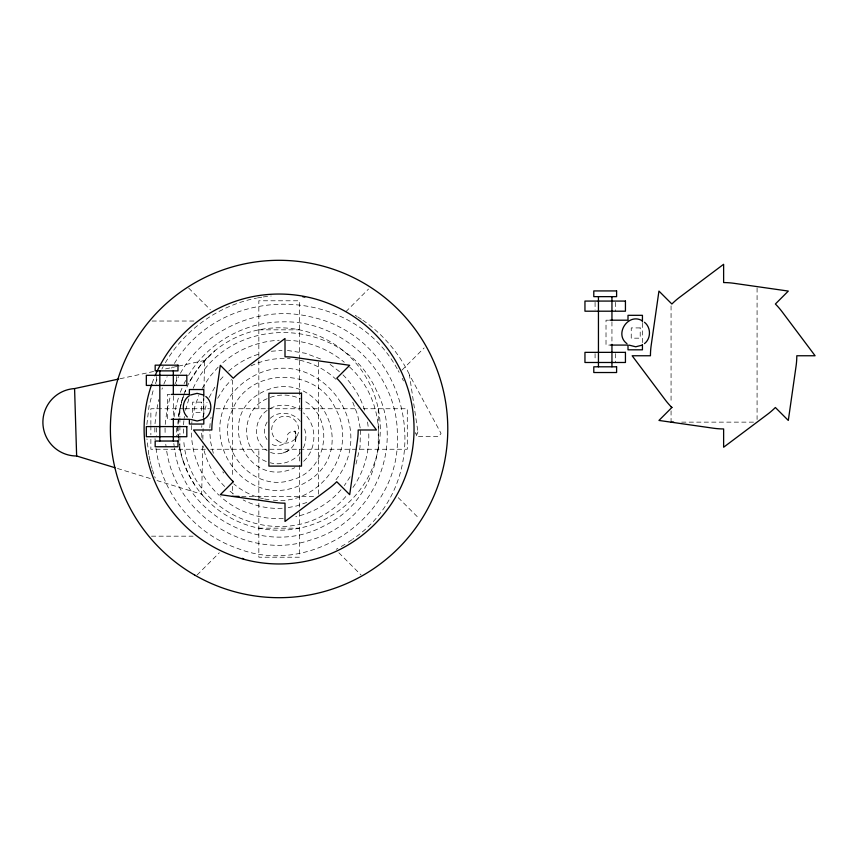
<?xml version="1.0" encoding="UTF-8"?>
<svg xmlns="http://www.w3.org/2000/svg" width="858" height="858" viewBox="0 0 858 858"><rect width="100%" height="100%" fill="white"/><g stroke="black" fill="none" stroke-linecap="round" stroke-linejoin="round"><path stroke-width="0.64" stroke-dasharray="4.29 3.22" d="M177.885 426.791L178.292 437.709M183.355 428.957L183.419 435.231M165.058 428.142L165.111 435.596M154.848 427.777L154.858 434.534M202.724 446.063L201.673 494.219L207.507 500.579M202.863 439.382L203.099 428.678M203.335 417.985L203.796 396.578M203.979 388.556L204.59 360.467L207.507 357.421M191.602 425.461C189.833 451.329 200.15 477.756 219.208 495.388M146.868 424.517L149.088 405.909L153.893 387.73M209.802 427.842L210.156 423.273M201.727 427.305L201.823 425.611M178.035 424.217L178.271 420.366M165.208 424.42L167.031 409.588L170.367 396.246M155.019 423.723L156.317 411.593L158.784 399.624M183.537 424.774L183.891 420.592M191.742 423.541L191.924 421.621M178.614 416.87L179.805 409.255M174.045 416.977L176.18 405.566L179.14 395.517M184.138 418.511L184.438 416.43M192.417 417.803L194.863 406.478L198.766 395.527M210.811 418.715L211.089 417.202M202.863 417.138L207.025 402.284M178.882 414.661L182.218 399.614L181.328 402.734L185.564 390.261L185.189 391.194M185.575 410.231L189.071 398.069M355.963 464.092L360.038 447.233L360.414 430.04M161.947 389.21L162.409 387.923M155.362 383.633L158.097 376.919M180.341 392.235L182.582 386.84M163.867 384.105L167.149 376.608M174.764 384.513L178.582 376.598M303.421 447.812C306.563 441.194 306.735 433.193 303.625 426.533M209.052 397.522L214.961 386.958M184.073 383.655L185.66 380.534M193.168 388.309C227.552 311.969 343.05 315.347 376.383 390.401C406.006 446.761 372.05 522.822 311.057 539.864C248.134 561.797 174.646 514.918 166.452 449.142M161.862 369.058L163.224 366.495M217.685 398.294L224.324 387.741L231.596 379.493M189.811 381.284L200.836 364.789L214.865 350.75M202.145 388.513L209.502 376.994L218.533 366.666M171.589 368.125L172.276 366.945M180.405 373.294C204.976 328.829 260.113 304.912 309.448 316.57C413.245 337.741 439.596 480.094 352.617 539.285M350.128 476.791L344.337 485.596M165.379 362.698C184.727 329.493 218.79 305.427 256.51 298.123M188.535 375.429C207.679 342.835 244.616 321.932 282.368 321.857C343.297 319.927 398.326 374.367 397.318 435.403C401.265 515.551 311.1 577.927 237.162 548.251C194.09 533.515 161.615 493.06 155.952 447.973M267.149 422.018C263.771 427.209 263.492 434.405 267.01 439.607M174.41 363.438C223.219 281.821 352.735 285.156 397.726 369.83M352.97 487.462C364.253 471.224 369.905 451.158 368.64 431.413M335.993 479.708C383.912 418.715 306.209 333.483 242.857 383.097C185.521 428.635 245.538 521.042 309.073 480.416C361.615 446.696 315.658 361.54 259.534 393.64C215.251 418.286 247.093 490.476 294.83 467.707M300.407 452.767C293.565 461.861 281.016 465.765 270.131 462.762M220.141 379.976L224.828 374.807M341.023 489.714C329.397 503.292 313.234 512.859 295.763 516.645M345.763 496.578C293.2 557.625 187.741 518.779 183.687 439.393M303.657 461.293C317.128 448.809 317.557 424.989 303.4 412.859M345.849 311.711L368.522 289.049M197.093 574.989L219.326 552.766M401.919 370.173L424.152 347.94M270.216 418.35C278.678 410.317 293.361 412.323 300.343 421.321M228.636 371.192C237.859 362.955 248.981 356.874 260.886 353.517M222.876 362.655C238.438 349.142 258.633 341.173 279.215 340.261M267.17 410.403C253.55 419.305 252.434 442.224 267.117 450.697M351.877 539.821L345.774 543.865M270.517 452.37C279.279 456.038 290.701 452.198 294.584 443.318C295.849 440.551 296.321 437.419 295.871 434.416C296.493 428.689 288.61 431.864 287.623 434.566C290.079 443.811 276.823 449.099 270.452 443.2M345.002 544.347L338.653 547.994M270.195 408.505C279.515 403.378 291.57 404.322 300.236 410.381M336.218 549.27L337.848 548.434M286.186 451.834L289.007 450.139L282.904 453.056M267.17 398.702C240.54 409.03 239.157 452.145 266.956 461.743M250.986 365.905C263.084 360.038 276.78 357.571 290.165 358.751M306.778 502.456L296.31 506.027L286.947 507.818M270.184 397.436C279.944 393.768 291.141 394.39 300.514 398.884M120.088 378.743L153.882 371.428M165.583 368.897L177.284 366.366M178.593 366.087L204.59 360.467M257.475 297.93L262.344 297.093M263.32 296.932L271.182 296.01M271.343 351.265L282.057 350.386M283.226 518.414C260.542 519.991 237.452 511.883 220.581 496.643M282.185 508.258C268.747 509.073 255.126 506.145 243.189 499.946M608.601 320.195L606.016 320.195L606.016 345.077L608.601 345.077M152.081 321.031L194.155 321.031M258.837 329.826L299.324 329.826M169.981 394.423L167.396 394.423L167.396 419.305L169.981 419.305M184.191 408.751L150.869 408.751L150.869 424.431M185.253 408.751L209.513 408.751M216.023 408.751L266.677 408.751M267.975 408.751L358.194 408.751M363.309 408.751L407.293 408.751L407.293 449.249L210.671 449.249M681.649 422.136L754.429 422.136M417.042 433.955L415.604 433.955L415.562 432.518M205.319 449.249L150.869 449.249L150.869 436.186M241.699 496.374L315.808 496.374M258.837 528.174L299.324 528.174M151.48 536.175L193.039 536.175M286.261 340.197C307.346 340.755 328.11 348.702 344.262 362.237M287.451 350.461L305.266 353.228L320.581 358.966M273.294 500.15C319.98 505.812 359.094 450.782 335.768 409.127C317.267 366.398 248.134 366.409 231.982 410.939C214.039 447.94 253.764 494.433 292.943 479.515C327.434 470.356 335.735 417.814 303.603 400.525M269.015 499.721L264.757 499.024M295.023 359.341L298.241 359.91M299.839 360.242C313.309 363.191 325.922 369.884 335.961 379.333M263.352 498.723C252.445 496.321 242.171 491.141 233.73 483.837M117.471 468.479L150.633 478.614M157.014 480.566L201.673 494.219L200.836 493.211M355.244 315.347L356.96 316.409M357.818 316.934L362.012 319.691M330.115 364.414L340.272 372.297M362.848 320.249C383.14 334.266 399.592 353.721 410.103 376.019M233.451 493.929L228.303 489.843M349.624 367.074C397.908 410.778 383.472 497.972 324.914 525.396C265.079 559.223 182.486 515.83 174.474 448.037M188.696 288.106L210.414 309.824M398.251 497.661L419.036 518.436M338.835 552.766L361.068 574.989M342.953 374.828C353.131 384.834 360.746 397.426 364.929 411.068M224.678 486.486C213.567 475.546 205.952 461.175 203.046 445.86M222.78 471.846L223.659 473.037M194.916 485.231L188.363 473.884L182.218 458.386M398.209 370.656L399.131 372.329M402.209 378.292L403.442 380.888M352.788 402.252L357.636 414.929L360.253 428.335M154.73 476.63L155.234 477.97M153.786 473.938L152.477 469.862M213.31 453.249L210.51 441.505L209.727 430.898M152.07 468.489L151.298 465.733M183.623 462.676L179.805 448.745L180.277 450.976L179.118 443.747M150.933 464.35L150.247 461.572M149.925 460.178L149.056 455.963M148.799 454.558L146.943 438.899M367.546 422.05L368.318 427.649M178.346 438.921L178.925 442.535M173.842 443.479L174.131 445.752M165.776 444.24L166.087 446.696M201.898 437.483L201.651 432.411M155.03 438.588L155.126 439.929M757.078 287.945L757.078 419.487M671.063 305.845L671.063 402.692M671.063 410.832L671.063 420.881M642.438 323.273L642.438 343.179M615.315 302.338L615.315 311.197M615.315 353.625L615.315 362.484M611.947 321.793L611.947 342.975M595.077 302.338L595.077 309.931M595.077 353.625L595.077 359.952M378.26 408.751L378.26 449.249M318.457 362.173L318.457 495.045M299.324 359.255L299.324 300.783L258.837 300.783L258.837 359.255M299.324 360.596L299.324 408.751M299.324 449.249L299.324 463.964M299.324 465.24L299.324 507.893M299.324 512.119L299.324 557.217L258.837 557.217L258.837 449.249M258.837 360.596L258.837 408.751M232.443 380.073L232.443 476.919M232.443 486.314L232.443 493.854M203.807 396.171L203.807 416.087M179.901 408.751L179.901 416.591M179.901 417.9L179.901 424.431M179.901 425.74L179.901 434.877M179.901 436.186L179.901 449.249M176.694 376.565L176.694 385.424M176.694 427.852L176.694 436.711M173.327 396.021L173.327 417.202M156.456 376.565L156.456 384.159M156.456 427.852L156.456 435.446M150.869 425.74L150.869 434.877M152.113 383.236A134.963 134.963 0 0 1 155.019 375.868M178.292 438.32A101.223 101.223 0 0 1 319.487 336.197A101.223 101.223 0 0 1 340.937 509.126A101.223 101.223 0 0 1 179.065 444.594M296.042 436.615L294.905 442.567L296.042 436.615L294.895 430.909L296.042 436.615M417.932 431.885L415.969 436.465L438.642 436.69L441.044 433.419L409.427 374.764L417.932 431.885M640.207 327.917L631.231 327.917L631.231 338.17L640.207 338.17L640.207 327.917M201.587 402.145L192.6 402.145L192.6 412.398L201.587 412.398L201.587 402.145M277.424 440.701A13.492 13.492 0 0 0 298.638 430.877A13.492 13.492 0 0 0 279.526 417.417A13.492 13.492 0 0 0 277.424 440.701"/><path stroke-width="1.29" d="M233.258 481.735L220.324 494.669L274.657 502.423A73.177 73.177 0 0 0 285.006 503.163L285.006 521.46L328.914 488.524A73.177 73.177 0 0 0 336.754 481.735L349.689 494.669L357.443 440.336A73.177 73.177 0 0 0 358.183 429.987L376.48 429.987L343.543 386.079A73.177 73.177 0 0 0 336.754 378.239L349.689 365.304L295.356 357.539A73.177 73.177 0 0 0 285.006 356.799L285.006 338.513L241.098 371.439A73.177 73.177 0 0 0 233.258 378.239L220.324 365.304L212.559 419.637A73.177 73.177 0 0 0 211.819 429.987L193.533 429.987L226.458 473.895A73.177 73.177 0 0 0 233.258 481.735L232.69 481.156M671.878 407.496L658.944 420.441L713.277 428.196A73.177 73.177 0 0 0 723.626 428.936L723.626 447.233L767.535 414.296A73.177 73.177 0 0 0 775.375 407.496L788.309 420.441L796.074 366.109A73.177 73.177 0 0 0 796.803 355.759L815.1 355.759L782.174 311.851A73.177 73.177 0 0 0 775.375 304.011L788.309 291.076L733.976 283.312A73.177 73.177 0 0 0 723.626 282.572L723.626 264.285L679.718 297.211A73.177 73.177 0 0 0 671.878 304.011L658.944 291.076L651.179 345.409A73.177 73.177 0 0 0 650.45 355.759L632.153 355.759L665.079 399.667A73.177 73.177 0 0 0 671.878 407.496L671.063 406.671M644.497 343.618C651.147 338.481 651.115 327.359 644.444 322.254M189.371 395.71C182.25 400.171 181.188 411.239 187.323 416.977M204.783 418.661C212.376 413.942 212.934 401.887 205.823 396.482M190.53 395.002L197.05 393.361L203.571 394.98M203.625 419.358L197.104 421.01L190.583 419.39M642.245 345.131L635.724 346.782L629.214 345.163M114.918 467.696L76.641 455.995A33.741 33.741 0 0 1 42.911 423.284A33.741 33.741 0 0 1 74.582 388.577L118.779 379.022M609.899 320.195L628.002 320.195L628.002 315.315L642.438 315.315L642.438 321.943M609.899 345.077L628.002 345.077L628.002 349.817L642.438 349.817L642.438 344.508M171.278 394.423L189.382 394.423L189.382 389.543L203.807 389.543L203.807 396.171M171.278 419.305L189.382 419.305L189.382 424.045L203.807 424.045L203.807 418.736M671.063 422.136L673.712 422.136M232.443 496.374L239.06 496.374M302.863 296.804L304.826 297.082M242.299 558.376L243.64 558.751M642.192 320.753C628.346 312.409 613.91 334.116 626.951 343.661M74.582 388.577L76.641 455.995M611.947 296.643L611.947 320.474M611.947 344.305L611.947 366.806M598.444 296.643L598.444 366.806M173.327 370.87L173.327 374.849M173.327 375.3L173.327 394.701M173.327 418.532L173.327 441.033M159.824 370.87L159.824 374.849M159.824 375.3L159.824 441.033M155.33 375.139A134.963 134.963 0 0 1 385.617 346.149A134.963 134.963 0 0 1 300.804 562.205A134.963 134.963 0 0 1 151.737 384.287M616.602 290.926L593.79 290.926L593.79 296.643L616.602 296.643L616.602 290.926M625.439 301.072L584.952 301.072L584.952 311.197L625.439 311.197L625.439 301.072M625.439 352.359L584.952 352.359L584.952 362.484L625.439 362.484L625.439 352.359M177.981 365.165L155.169 365.165L155.169 370.881L177.981 370.881L177.981 365.165M616.602 366.806L593.79 366.806L593.79 372.522L616.602 372.522L616.602 366.806M186.819 375.3L146.332 375.3L146.332 385.424L186.819 385.424L186.819 375.3M301.501 393.232L268.897 393.232L268.897 466.109L301.501 466.109L301.501 393.232M186.819 426.587L146.332 426.587L146.332 436.711L186.819 436.711L186.819 426.587M177.981 441.033L155.169 441.033L155.169 446.75L177.981 446.75L177.981 441.033M194.734 575.096A168.704 168.704 0 0 0 447.779 429A168.704 168.704 0 0 0 194.734 282.904A168.704 168.704 0 0 0 194.734 575.096"/></g></svg>
